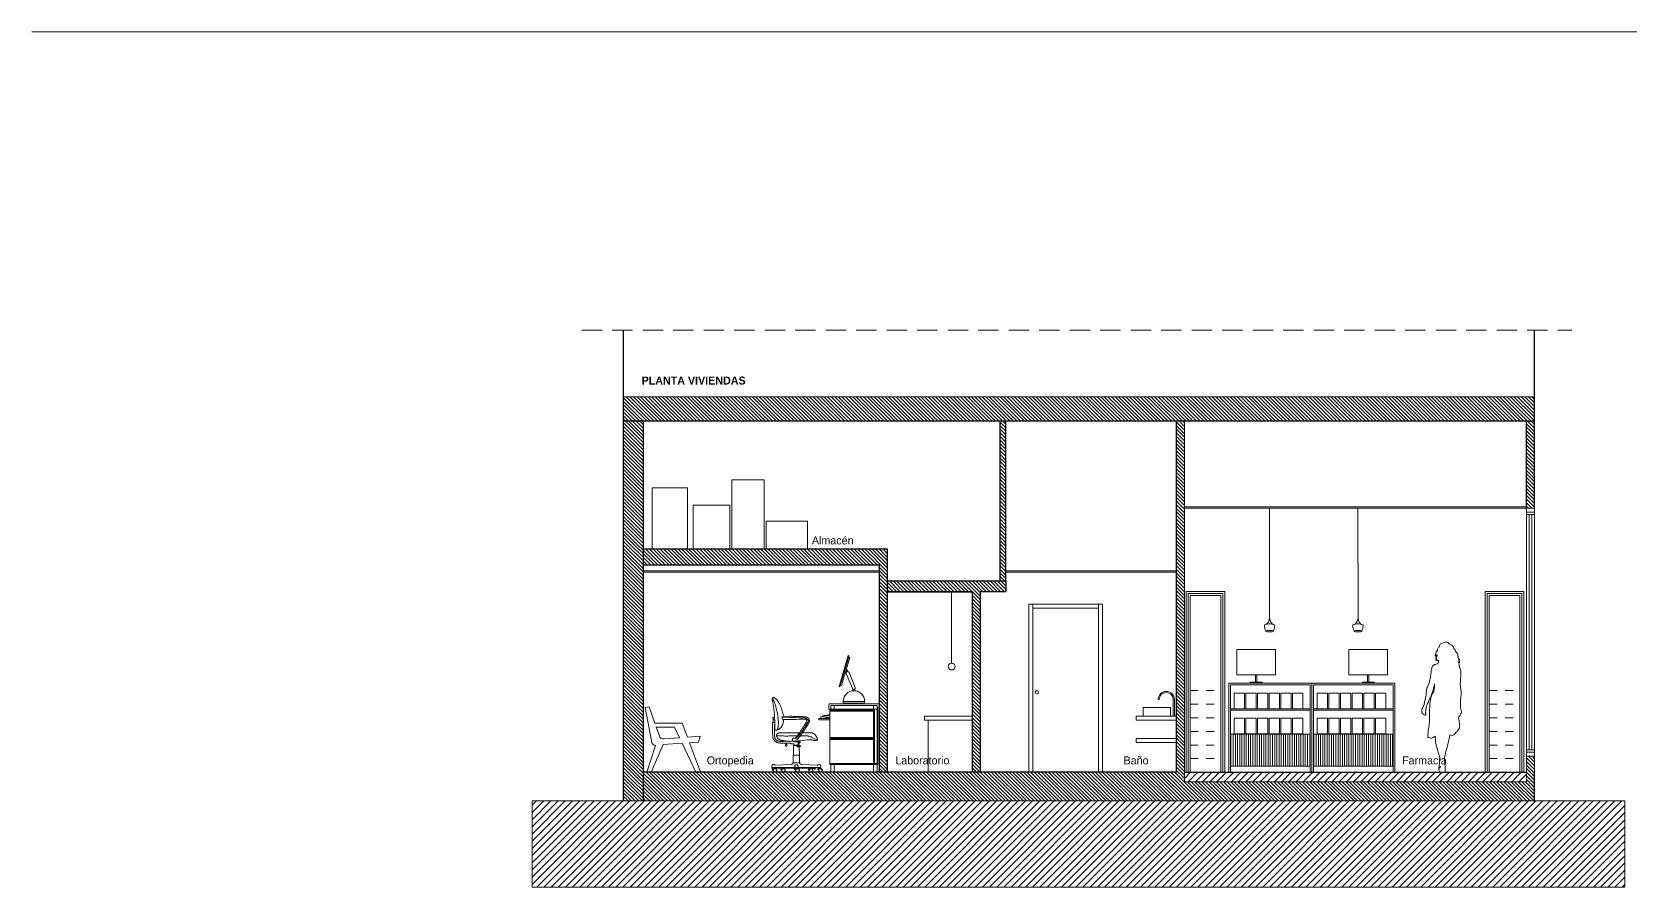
# Model space of a CAD drawing. Header units: millimetres. Extents: x -177 to 251, y 63 to 264.
# Drawn here: x 151.02 to 170.99, y 101.65 to 112.33 of the extents above; entities that cross this region are included whole.
import ezdxf

# ---------------------------------------------------------------- set-up
doc = ezdxf.new("R2010")
doc.units = ezdxf.units.MM
doc.header["$LTSCALE"] = 0.01
doc.linetypes.add('TRAZOS', pattern=[19.05, 12.7, -6.35])
doc.layers.get('0').update_dxf_attribs({"color": 2, "lineweight": 0})
for name, color, linetype, lineweight in [('ARQ_AUXILIARES', 4, 'Continuous', 0), ('ARQ_DISCONTINUAS', 6, 'TRAZOS', 5), ('ARQ_MOBILIARIO', 102, 'Continuous', 5), ('ARQ_PROYECCION', 3, 'Continuous', 9), ('ARQ_PROYECCION 1', 3, 'Continuous', 13), ('ARQ_PROYECCION 2', 5, 'Continuous', 5), ('ARQ_SECCION', 1, 'Continuous', 25), ('TEX_TEXTOS', 7, 'Continuous', 5), ('Z_CARÁTULA', 7, 'Continuous', 9)]:
    doc.layers.add(name, color=color, linetype=linetype, lineweight=lineweight)
doc.layers.add('ARQ_MOB_PERSONAS', color=7, linetype='Continuous', lineweight=9, true_color=0xa8bd31)
doc.styles.get("Standard").update_dxf_attribs({"font": 'GOTHIC.TTF'})

# ---------------------------------------------------------------- blocks, each defined once
blk = doc.blocks.new('awrhaehah')
at = {"layer": 'ARQ_MOB_PERSONAS'}
for points, knots in [([(311.903, 72.924), (311.903, 72.93), (311.903, 72.944), (311.9, 72.961), (311.889, 72.984), (311.911, 72.969), (311.914, 72.983), (311.9, 72.991), (311.892, 73.006), (311.908, 73), (311.908, 73.009), (311.904, 73.017), (311.897, 73.022), (311.888, 73.031), (311.892, 73.044), (311.882, 73.055), (311.885, 73.067), (311.883, 73.082), (311.873, 73.095), (311.856, 73.114), (311.853, 73.134), (311.832, 73.148), (311.827, 73.174), (311.813, 73.192), (311.773, 73.205), (311.764, 73.225), (311.741, 73.234), (311.728, 73.225), (311.704, 73.224), (311.68, 73.212), (311.665, 73.203), (311.656, 73.182), (311.653, 73.162), (311.63, 73.15), (311.636, 73.127), (311.61, 73.107), (311.61, 73.087), (311.607, 73.071), (311.603, 73.063), (311.602, 73.051), (311.612, 73.057), (311.618, 73.064), (311.619, 73.073), (311.631, 73.066), (311.623, 73.057), (311.623, 73.044), (311.614, 73.038), (311.608, 73.024), (311.622, 73.021), (311.612, 73.014), (311.609, 73.003), (311.626, 73.002), (311.632, 73), (311.645, 73.004), (311.646, 72.99), (311.647, 72.98), (311.637, 72.981), (311.635, 72.957)], [-12.495269, -12.495269, -12.495269, -12.495269, -12.22955, -11.95892, -11.727586, -11.493198, -11.33558, -11.084128, -10.892357, -10.70245, -10.556093, -10.376519, -10.199866, -9.99059, -9.781702, -9.563317, -9.363744, -9.138207, -8.888104, -8.587972, -8.325152, -8.034431, -7.732561, -7.447001, -7.069273, -6.791145, -6.514721, -6.28611, -5.995942, -5.683295, -5.435755, -5.157589, -4.887859, -4.610291, -4.342981, -4.016751, -3.750555, -3.510096, -3.32521, -3.155524, -2.995345, -2.793767, -2.644226, -2.470011, -2.283897, -2.071122, -1.871485, -1.669976, -1.498929, -1.325107, -1.154993, -0.928951, -0.771724, -0.582315, -0.374294, -0.201939, 0, 0, 0, 0]), ([(311.635, 72.957), (311.627, 72.957), (311.61, 72.954), (311.571, 72.941), (311.553, 72.894), (311.552, 72.83), (311.539, 72.777), (311.529, 72.719), (311.52, 72.699), (311.498, 72.652), (311.491, 72.615), (311.489, 72.55), (311.472, 72.496), (311.467, 72.449), (311.445, 72.406), (311.438, 72.396), (311.434, 72.38), (311.436, 72.364), (311.437, 72.346), (311.442, 72.339), (311.459, 72.323), (311.47, 72.32), (311.489, 72.309), (311.488, 72.331), (311.48, 72.342), (311.484, 72.357), (311.487, 72.375), (311.488, 72.398), (311.491, 72.421), (311.503, 72.454), (311.525, 72.502), (311.554, 72.558), (311.577, 72.631), (311.59, 72.682), (311.595, 72.708)], [0.040155, 0.040155, 0.040155, 0.040155, 0.300768, 0.658338, 1.052729, 1.50969, 1.948028, 2.378124, 2.653768, 3.055435, 3.41891, 3.874758, 4.311479, 4.711235, 5.100965, 5.301666, 5.521376, 5.762893, 6.001014, 6.170811, 6.442308, 6.651612, 6.873631, 7.093032, 7.311656, 7.528709, 7.774123, 8.050505, 8.322871, 8.657486, 9.078272, 9.536873, 10.038541, 10.549832, 10.549832, 10.549832, 10.549832]), ([(311.894, 72.296), (311.901, 72.299), (311.916, 72.309), (311.919, 72.319), (311.923, 72.338), (311.932, 72.348), (311.927, 72.374), (311.919, 72.407), (311.919, 72.437), (311.917, 72.497), (311.928, 72.564), (311.927, 72.62), (311.918, 72.668), (311.916, 72.699), (311.918, 72.762), (311.927, 72.827), (311.919, 72.896), (311.911, 72.916), (311.903, 72.924)], [4.581483, 4.581483, 4.581483, 4.581483, 4.757685, 4.975653, 5.219035, 5.423075, 5.70845, 6.043423, 6.362736, 6.805488, 7.28546, 7.721857, 8.114824, 8.438585, 8.886827, 9.367394, 9.842047, 10.153468, 10.153468, 10.153468, 10.153468]), ([(311.595, 72.708), (311.595, 72.681), (311.593, 72.673), (311.595, 72.657), (311.586, 72.654), (311.59, 72.639), (311.587, 72.633), (311.586, 72.624), (311.584, 72.617), (311.585, 72.613)], [2.792918, 2.792918, 2.792918, 2.792918, 3.059711, 3.369305, 3.575225, 3.868714, 4.066213, 4.308728, 4.561442, 4.561442, 4.561442, 4.561442]), ([(311.585, 72.613), (311.579, 72.604), (311.568, 72.583), (311.55, 72.545), (311.533, 72.461), (311.533, 72.289), (311.529, 72.191), (311.511, 72.112), (311.515, 72.075), (311.507, 72.039), (311.52, 72.035), (311.553, 72.027), (311.579, 72.035), (311.595, 72.046), (311.605, 72.054)], [0, 0, 0, 0, 0.340315, 0.706043, 1.246633, 2.015994, 2.610019, 3.118831, 3.485837, 3.811611, 3.992863, 4.331968, 4.640359, 4.933237, 4.933237, 4.933237, 4.933237]), ([(311.785, 72.072), (311.836, 72.049), (311.849, 72.091), (311.885, 72.123), (311.902, 72.149), (311.904, 72.156), (311.91, 72.172), (311.909, 72.186), (311.908, 72.196), (311.908, 72.196), (311.906, 72.212), (311.901, 72.245), (311.895, 72.286), (311.894, 72.296)], [1.196758, 1.196758, 1.196758, 1.196758, 3.164584, 3.729927, 3.729927, 3.729927, 3.928441, 4.234126, 4.234126, 4.234126, 4.260384, 4.749195, 4.894001, 4.894001, 4.894001, 4.894001]), ([(311.605, 72.054), (311.604, 72.03), (311.606, 71.976), (311.632, 71.877), (311.66, 71.79), (311.664, 71.767), (311.666, 71.756)], [-1.921441, -1.921441, -1.921441, -1.921441, -1.481326, -0.875389, -0.332391, 0, 0, 0, 0]), ([(311.719, 71.749), (311.719, 71.766), (311.72, 71.8), (311.744, 71.888), (311.769, 71.985), (311.78, 72.027), (311.785, 72.072)], [0, 0, 0, 0, 0.40234, 0.952635, 1.546323, 1.910029, 1.910029, 1.910029, 1.910029]), ([(311.663, 71.755), (311.658, 71.75), (311.658, 71.701), (311.646, 71.654), (311.653, 71.623), (311.656, 71.601), (311.698, 71.603), (311.728, 71.603), (311.729, 71.633), (311.725, 71.685), (311.725, 71.711), (311.723, 71.732), (311.72, 71.746), (311.719, 71.749)], [0, 0, 0, 0, 0.405198, 0.826929, 1.149772, 1.407464, 1.758577, 2.053482, 2.342942, 2.762643, 3.060743, 3.35551, 3.479463, 3.479463, 3.479463, 3.479463])]:
    blk.add_open_spline(points, degree=3, knots=knots, dxfattribs=at)
blk.add_open_spline([(311.666, 71.756), (311.665, 71.756), (311.664, 71.756), (311.663, 71.755)], degree=3, dxfattribs=at)
blk = doc.blocks.new('q4gqwrge')
at = {"layer": 'ARQ_MOBILIARIO'}
for p, q in [((1430.389, 889.423), (1430.389, 890.808)), ((1430.382, 889.423), (1430.397, 889.423))]:
    blk.add_line(p, q, dxfattribs=at)
blk.add_ellipse((1430.389, 889.119), major_axis=(-0.0917, 0), ratio=0.214926, dxfattribs=at)
for points, knots in [([(1430.259, 889.261), (1430.26, 889.264), (1430.262, 889.27), (1430.266, 889.274), (1430.267, 889.275)], [0, 0, 0, 0, 1.084935, 1.711007, 1.711007, 1.711007, 1.711007]), ([(1430.259, 889.261), (1430.266, 889.209), (1430.272, 889.155), (1430.298, 889.117), (1430.299, 889.115)], [0, 0, 0, 0, 14.632512, 15.185989, 15.185989, 15.185989, 15.185989]), ([(1430.267, 889.275), (1430.288, 889.283), (1430.358, 889.307), (1430.447, 889.302), (1430.504, 889.278), (1430.513, 889.274)], [1.941003, 1.941003, 1.941003, 1.941003, 8.486719, 24.188539, 27.030156, 27.030156, 27.030156, 27.030156]), ([(1430.3, 889.287), (1430.316, 889.298), (1430.359, 889.333), (1430.375, 889.386), (1430.382, 889.423)], [2.482764, 2.482764, 2.482764, 2.482764, 8.247085, 19.15, 19.15, 19.15, 19.15]), ([(1430.477, 889.288), (1430.462, 889.299), (1430.419, 889.334), (1430.403, 889.386), (1430.397, 889.423)], [2.656786, 2.656786, 2.656786, 2.656786, 8.247085, 19.15, 19.15, 19.15, 19.15]), ([(1430.52, 889.261), (1430.513, 889.209), (1430.506, 889.155), (1430.48, 889.117), (1430.48, 889.115)], [0, 0, 0, 0, 14.632512, 15.185989, 15.185989, 15.185989, 15.185989]), ([(1430.52, 889.261), (1430.518, 889.264), (1430.517, 889.269), (1430.514, 889.273), (1430.513, 889.274)], [0, 0, 0, 0, 1.084935, 1.456668, 1.456668, 1.456668, 1.456668])]:
    blk.add_open_spline(points, degree=3, knots=knots, dxfattribs=at)
blk = doc.blocks.new('Musa01al')
at = {"color": 0, "linetype": 'ByBlock'}
for points in [[(0.527, 0.44), (0.689, 0.452), (0.666, 0.377), (0.552, 0.369), (0.69, 0), (0.635, 0), (0.462, 0.362), (0.223, 0.345), (0.074, 0), (0.02, 0), (0.13, 0.333, -0.346188), (0.083, 0.373), (0, 0.808), (0.049, 0.818), (0.12, 0.615), (0.463, 0.615)], [(0.138, 0.565), (0.177, 0.454, 0.381218), (0.233, 0.418), (0.429, 0.432), (0.366, 0.565)]]:
    blk.add_lwpolyline(points, format="xyb", close=True, dxfattribs=at)
blk = doc.blocks.new('FEWFWEFEWFFWEF')
h = blk.add_hatch()
h.set_pattern_fill('ANSI31', color=256, scale=0.1, angle=45, style=0)
h.set_pattern_definition([(90, (17.930634, 26.390706), (-0.0125, 2e-18), [])])
edge = h.paths.add_edge_path()
edge.add_line((31.652, 31.416), (31.402, 31.416))
edge.add_ellipse((31.419, 31.438), major_axis=(-0.0198, 0.0198), ratio=1, start_angle=95.4599, end_angle=135)
edge.add_line((31.419, 31.41), (31.634, 31.41))
edge.add_ellipse((31.634, 31.438), major_axis=(0.0198, 0.0198), ratio=1, start_angle=225, end_angle=264.5401)
for p, q in [((31.579, 31.985), (31.593, 31.989)), ((31.683, 31.637), (31.579, 31.985)), ((31.587, 32.008), (31.597, 32.011)), ((31.703, 31.622), (31.587, 32.008)), ((31.713, 31.625), (31.597, 32.011)), ((31.51, 31.613), (31.587, 31.801)), ((31.623, 31.787), (31.545, 31.599)), ((31.605, 31.813), (31.619, 31.849)), ((31.619, 31.807), (31.626, 31.826)), ((31.515, 31.571), (31.515, 31.592)), ((31.541, 31.571), (31.541, 31.592)), ((31.697, 31.641), (31.683, 31.637)), ((31.713, 31.625), (31.703, 31.622)), ((31.391, 31.436), (31.662, 31.436)), ((31.402, 31.416), (31.652, 31.416)), ((31.419, 31.41), (31.634, 31.41))]:
    blk.add_line(p, q)
for centre, radius, start, end in [((31.605, 31.794), 0.0192, 337.6472, 157.6472), ((31.527, 31.436), 0.135, 0.8343, 179.1657), ((31.528, 31.606), 0.0192, 157.6472, 337.6472), ((31.419, 31.438), 0.0279, 179.1657, 270), ((31.634, 31.438), 0.0279, 270, 0.8343)]:
    blk.add_arc(centre, radius, start, end)
blk = doc.blocks.new('wrgwrgwg')
at = {"layer": 'ARQ_MOBILIARIO', "ltscale": 10}
for p, q in [((302.708, 72.27), (302.708, 72.33)), ((302.708, 72.27), (302.708, 72.33)), ((303.328, 72.34), (302.718, 72.34)), ((303.314, 72.316), (302.732, 72.316)), ((302.732, 72.316), (302.777, 72.316)), ((302.732, 72.27), (302.732, 72.316)), ((302.732, 72.316), (302.732, 72.27)), ((302.732, 72.316), (302.777, 72.316)), ((302.732, 72.27), (302.732, 72.316)), ((302.732, 72.316), (302.732, 72.27)), ((302.777, 72.316), (302.777, 72.27)), ((302.777, 72.316), (302.777, 72.27)), ((303.268, 72.316), (303.268, 72.27)), ((303.314, 72.316), (303.314, 72.27)), ((303.314, 72.295), (303.314, 72.316)), ((303.314, 72.295), (303.314, 72.293)), ((303.314, 72.29), (303.338, 72.29)), ((303.338, 72.29), (303.338, 72.33)), ((302.151, 72.18), (302.13, 72.229)), ((302.583, 72.156), (302.723, 72.156)), ((302.583, 72.156), (302.583, 72.136)), ((302.583, 72.156), (302.723, 72.156)), ((302.583, 72.156), (302.583, 72.136)), ((302.583, 72.136), (302.723, 72.136)), ((302.583, 72.136), (302.723, 72.136)), ((302.61, 72.177), (302.723, 72.194)), ((302.61, 72.177), (302.723, 72.194)), ((302.61, 72.156), (302.61, 72.177)), ((302.61, 72.156), (302.61, 72.177)), ((302.723, 72.173), (302.61, 72.156)), ((302.723, 72.173), (302.61, 72.156)), ((302.625, 72.18), (302.629, 72.189)), ((302.625, 72.18), (302.629, 72.189)), ((302.664, 72.186), (302.625, 72.18)), ((302.664, 72.186), (302.625, 72.18)), ((302.648, 72.19), (302.629, 72.189)), ((302.648, 72.19), (302.629, 72.189)), ((302.629, 72.189), (302.644, 72.189)), ((302.629, 72.189), (302.644, 72.189)), ((302.644, 72.183), (302.704, 72.192)), ((302.649, 72.192), (302.644, 72.183)), ((302.644, 72.183), (302.704, 72.192)), ((302.649, 72.192), (302.644, 72.183)), ((302.644, 72.189), (302.644, 72.183)), ((302.644, 72.189), (302.644, 72.183)), ((302.645, 72.161), (302.645, 72.156)), ((302.645, 72.161), (302.645, 72.156)), ((302.645, 72.156), (302.723, 72.156)), ((302.645, 72.156), (302.723, 72.156)), ((302.646, 72.156), (302.646, 72.162)), ((302.646, 72.156), (302.646, 72.162)), ((302.647, 72.162), (302.647, 72.156)), ((302.647, 72.162), (302.647, 72.156)), ((302.664, 72.192), (302.649, 72.192)), ((302.664, 72.192), (302.649, 72.192)), ((302.649, 72.183), (302.649, 72.184)), ((302.649, 72.183), (302.649, 72.184)), ((302.65, 72.184), (302.65, 72.183)), ((302.65, 72.184), (302.65, 72.183)), ((302.65, 72.156), (302.65, 72.162)), ((302.65, 72.156), (302.65, 72.162)), ((302.651, 72.184), (302.651, 72.184)), ((302.651, 72.184), (302.651, 72.184)), ((302.652, 72.163), (302.652, 72.156)), ((302.652, 72.163), (302.652, 72.156)), ((302.653, 72.184), (302.653, 72.184)), ((302.653, 72.184), (302.653, 72.184)), ((302.657, 72.185), (302.654, 72.185)), ((302.657, 72.185), (302.654, 72.185)), ((302.655, 72.185), (302.655, 72.184)), ((302.655, 72.185), (302.655, 72.184)), ((302.668, 72.194), (302.664, 72.186)), ((302.668, 72.194), (302.664, 72.186)), ((302.664, 72.186), (302.664, 72.192)), ((302.664, 72.186), (302.664, 72.192)), ((302.688, 72.197), (302.668, 72.194)), ((302.688, 72.197), (302.668, 72.194)), ((302.684, 72.194), (302.668, 72.194)), ((302.684, 72.194), (302.668, 72.194)), ((302.723, 72.166), (302.676, 72.166)), ((302.723, 72.166), (302.676, 72.166)), ((302.688, 72.197), (302.684, 72.189)), ((302.688, 72.197), (302.684, 72.189)), ((302.684, 72.189), (302.684, 72.194)), ((302.684, 72.189), (302.684, 72.194)), ((302.685, 72.168), (302.723, 72.168)), ((302.685, 72.168), (302.723, 72.168)), ((302.704, 72.197), (302.688, 72.197)), ((302.704, 72.197), (302.688, 72.197)), ((302.708, 72.2), (302.704, 72.192)), ((302.708, 72.2), (302.704, 72.192)), ((302.704, 72.192), (302.704, 72.197)), ((302.704, 72.192), (302.704, 72.197)), ((302.704, 72.192), (302.704, 72.192)), ((302.704, 72.192), (302.704, 72.192)), ((302.708, 72.27), (302.723, 72.27)), ((302.708, 72.27), (302.723, 72.27)), ((302.723, 72.2), (302.708, 72.2)), ((302.723, 72.2), (302.708, 72.2)), ((302.723, 72.27), (302.777, 72.27)), ((302.723, 72.258), (302.723, 72.27)), ((302.723, 72.27), (302.777, 72.27)), ((302.723, 72.258), (302.723, 72.27)), ((302.777, 72.258), (302.723, 72.258)), ((302.777, 72.258), (302.723, 72.258)), ((302.723, 72.246), (302.723, 71.917)), ((302.723, 72.246), (302.723, 71.917)), ((302.777, 72.27), (302.732, 72.27)), ((302.777, 72.27), (302.732, 72.27)), ((303.268, 72.27), (302.777, 72.27)), ((302.777, 72.27), (302.777, 72.258)), ((302.777, 72.27), (302.777, 72.258)), ((303.268, 72.27), (303.32, 72.27)), ((303.314, 71.58), (303.314, 72.27)), ((303.32, 71.58), (303.32, 72.27)), ((302.723, 71.893), (302.723, 71.606)), ((302.723, 71.893), (302.723, 71.606)), ((302.263, 71.601), (302.263, 71.698)), ((302.263, 71.698), (302.342, 71.698)), ((302.263, 71.698), (302.342, 71.698)), ((302.267, 71.817), (302.266, 71.698)), ((302.267, 71.817), (302.266, 71.698)), ((302.267, 71.817), (302.271, 71.821)), ((302.267, 71.817), (302.303, 71.817)), ((302.303, 71.698), (302.269, 71.698)), ((302.271, 71.836), (302.271, 71.821)), ((302.271, 71.821), (302.303, 71.821)), ((302.326, 71.821), (302.303, 71.821)), ((302.326, 71.817), (302.303, 71.817)), ((302.339, 71.8), (302.34, 71.698)), ((302.342, 71.601), (302.342, 71.698)), ((301.998, 71.56), (301.998, 71.541)), ((301.998, 71.541), (302.303, 71.541)), ((302, 71.533), (302.003, 71.533)), ((302.003, 71.533), (302.033, 71.533)), ((302.011, 71.533), (302.011, 71.541)), ((302.022, 71.533), (302.022, 71.541)), ((302.033, 71.533), (302.033, 71.531)), ((302.244, 71.581), (302.038, 71.573)), ((302.061, 71.506), (302.055, 71.506)), ((302.137, 71.531), (302.137, 71.534)), ((302.162, 71.506), (302.167, 71.506)), ((302.287, 71.533), (302.282, 71.533)), ((302.294, 71.541), (302.294, 71.533)), ((302.331, 71.528), (302.331, 71.541)), ((302.338, 71.601), (302.342, 71.601)), ((302.338, 71.506), (302.343, 71.506)), ((302.565, 71.571), (302.363, 71.58)), ((302.507, 71.506), (302.512, 71.506)), ((302.569, 71.533), (302.573, 71.533)), ((302.58, 71.533), (302.58, 71.541)), ((302.607, 71.541), (302.607, 71.56)), ((302.63, 71.506), (302.625, 71.506)), ((302.723, 71.58), (303.314, 71.58)), ((302.732, 71.58), (302.732, 71.482)), ((302.732, 71.58), (302.732, 71.482)), ((303.314, 71.58), (303.314, 71.482)), ((303.314, 71.58), (303.318, 71.58)), ((303.32, 71.59), (303.32, 71.58))]:
    blk.add_line(p, q, dxfattribs=at)
for points in [[(302.033, 72.012), (302.032, 72.054), (302.032, 72.09), (302.032, 72.122), (302.031, 72.149), (302.03, 72.172), (302.029, 72.192), (302.028, 72.21), (302.027, 72.225), (302.026, 72.24), (302.025, 72.253), (302.023, 72.266), (302.022, 72.277), (302.02, 72.288), (302.019, 72.298), (302.017, 72.308), (302.016, 72.317), (302.014, 72.326), (302.013, 72.335), (302.011, 72.343), (302.009, 72.35), (302.008, 72.358), (302.007, 72.364), (302.005, 72.37), (302.004, 72.375), (302.004, 72.379), (302.003, 72.383), (302.002, 72.386), (302.002, 72.389), (302.001, 72.391), (302.001, 72.393), (302.001, 72.394), (302.001, 72.396), (302.001, 72.397), (302.001, 72.398), (302.001, 72.399), (302.001, 72.401), (302.002, 72.402), (302.002, 72.403), (302.002, 72.404), (302.003, 72.405), (302.003, 72.407), (302.004, 72.408), (302.005, 72.409), (302.005, 72.41), (302.006, 72.411), (302.007, 72.412), (302.008, 72.413), (302.009, 72.414), (302.01, 72.414), (302.012, 72.415), (302.013, 72.415), (302.015, 72.415), (302.017, 72.415), (302.019, 72.415), (302.02, 72.415), (302.022, 72.415), (302.025, 72.414), (302.027, 72.414), (302.029, 72.413), (302.031, 72.411), (302.034, 72.41), (302.037, 72.408), (302.04, 72.406), (302.043, 72.403), (302.047, 72.4), (302.051, 72.396), (302.055, 72.392), (302.059, 72.387), (302.063, 72.382), (302.068, 72.377), (302.072, 72.371), (302.076, 72.365), (302.081, 72.358), (302.085, 72.351), (302.089, 72.344), (302.094, 72.336), (302.098, 72.328), (302.102, 72.32), (302.106, 72.311), (302.109, 72.302), (302.113, 72.293), (302.117, 72.283), (302.12, 72.274), (302.123, 72.264), (302.13, 72.229)], [(302.068, 72.014), (302.072, 72.034), (302.075, 72.053), (302.077, 72.072), (302.078, 72.089), (302.079, 72.107), (302.078, 72.123), (302.077, 72.14), (302.076, 72.156), (302.074, 72.172), (302.072, 72.188), (302.069, 72.204), (302.067, 72.22), (302.063, 72.235), (302.059, 72.251), (302.055, 72.267), (302.051, 72.284), (302.046, 72.3), (302.041, 72.317), (302.036, 72.333), (302.031, 72.35), (302.025, 72.366), (302.019, 72.381), (302.013, 72.397), (302.006, 72.411)], [(302.005, 72.105), (302.005, 72.045), (302.005, 71.999), (302.006, 71.965), (302.007, 71.941), (302.008, 71.925), (302.009, 71.915), (302.011, 71.909), (302.012, 71.905), (302.014, 71.901), (302.016, 71.897), (302.019, 71.893), (302.021, 71.889), (302.024, 71.886), (302.026, 71.882), (302.029, 71.878), (302.032, 71.875), (302.035, 71.872), (302.038, 71.869), (302.041, 71.866), (302.045, 71.863), (302.049, 71.861), (302.053, 71.859), (302.057, 71.856), (302.061, 71.854), (302.066, 71.853), (302.073, 71.851), (302.083, 71.849), (302.098, 71.848), (302.119, 71.847), (302.148, 71.846), (302.185, 71.846), (302.234, 71.845)], [(302.032, 72.105), (302.005, 72.105)], [(302.03, 72.171), (302.025, 72.17), (302.021, 72.17), (302.018, 72.169), (302.015, 72.168), (302.013, 72.168), (302.012, 72.167), (302.01, 72.166), (302.009, 72.165), (302.008, 72.164), (302.008, 72.163), (302.007, 72.163), (302.007, 72.162), (302.007, 72.161), (302.007, 72.159), (302.007, 72.158), (302.007, 72.157), (302.007, 72.156), (302.008, 72.155), (302.01, 72.153), (302.012, 72.151), (302.015, 72.149), (302.019, 72.147), (302.024, 72.144), (302.031, 72.14)], [(302.011, 72.152), (302.011, 72.105)], [(302.032, 72.105), (302.031, 72.049), (302.031, 72.007), (302.031, 71.975), (302.031, 71.953), (302.031, 71.938), (302.031, 71.929), (302.032, 71.924), (302.032, 71.921), (302.033, 71.918), (302.033, 71.915), (302.034, 71.913), (302.035, 71.91), (302.036, 71.908), (302.037, 71.905), (302.038, 71.903), (302.04, 71.9), (302.041, 71.898), (302.042, 71.895), (302.044, 71.893), (302.046, 71.891), (302.048, 71.889), (302.05, 71.887), (302.052, 71.885), (302.054, 71.883), (302.056, 71.881), (302.058, 71.88), (302.061, 71.878), (302.063, 71.877), (302.066, 71.875), (302.069, 71.874), (302.072, 71.873), (302.075, 71.872), (302.079, 71.871), (302.084, 71.87), (302.091, 71.869), (302.102, 71.869), (302.117, 71.869), (302.137, 71.869), (302.164, 71.87), (302.198, 71.872)], [(302.142, 72.143), (302.142, 72.136), (302.142, 72.127), (302.141, 72.118), (302.139, 72.11), (302.138, 72.102), (302.136, 72.095), (302.134, 72.088), (302.132, 72.081), (302.129, 72.075), (302.127, 72.07), (302.125, 72.065), (302.122, 72.06), (302.12, 72.056), (302.117, 72.051), (302.115, 72.048), (302.112, 72.044), (302.109, 72.04), (302.105, 72.037), (302.102, 72.034), (302.099, 72.031), (302.095, 72.028), (302.092, 72.026), (302.089, 72.023), (302.086, 72.021), (302.083, 72.02), (302.081, 72.019), (302.078, 72.018), (302.077, 72.017), (302.075, 72.016), (302.074, 72.016), (302.072, 72.016), (302.071, 72.016), (302.07, 72.015), (302.07, 72.015), (302.069, 72.015), (302.068, 72.014), (302.068, 72.014), (302.067, 72.014), (302.066, 72.013), (302.066, 72.013), (302.065, 72.012), (302.064, 72.012), (302.063, 72.012), (302.062, 72.011), (302.06, 72.011), (302.059, 72.01), (302.057, 72.01), (302.055, 72.01), (302.053, 72.009), (302.051, 72.009), (302.049, 72.009), (302.046, 72.009), (302.044, 72.009), (302.041, 72.009), (302.038, 72.01), (302.035, 72.011), (302.033, 72.012)], [(302.14, 72.143), (302.137, 72.143), (302.134, 72.144), (302.133, 72.144), (302.132, 72.145), (302.131, 72.146), (302.13, 72.147), (302.129, 72.148), (302.128, 72.149), (302.128, 72.15), (302.127, 72.151), (302.126, 72.152), (302.126, 72.154), (302.125, 72.155), (302.125, 72.156), (302.125, 72.158), (302.125, 72.159), (302.124, 72.161), (302.124, 72.162), (302.124, 72.164), (302.124, 72.165), (302.125, 72.167), (302.125, 72.168), (302.125, 72.17), (302.125, 72.171), (302.125, 72.172), (302.126, 72.173), (302.126, 72.175), (302.126, 72.176), (302.127, 72.177), (302.127, 72.178), (302.128, 72.179), (302.128, 72.179)], [(302.125, 72.172), (302.219, 72.169), (302.29, 72.167), (302.341, 72.165), (302.377, 72.163), (302.4, 72.162), (302.413, 72.16), (302.42, 72.159), (302.423, 72.158), (302.426, 72.157), (302.428, 72.155), (302.43, 72.154), (302.432, 72.153), (302.434, 72.151), (302.436, 72.15), (302.437, 72.148), (302.439, 72.147), (302.44, 72.145), (302.442, 72.143), (302.443, 72.14), (302.445, 72.138), (302.446, 72.136), (302.447, 72.134), (302.448, 72.131), (302.449, 72.129), (302.449, 72.127), (302.449, 72.124), (302.45, 72.122), (302.45, 72.12), (302.449, 72.118), (302.449, 72.116), (302.449, 72.114), (302.448, 72.112), (302.448, 72.11), (302.447, 72.108), (302.446, 72.105), (302.444, 72.102), (302.441, 72.097), (302.437, 72.091), (302.431, 72.082), (302.424, 72.072), (302.416, 72.058), (302.406, 72.043), (302.395, 72.027), (302.384, 72.01), (302.373, 71.993), (302.362, 71.977), (302.352, 71.962), (302.343, 71.949), (302.301, 71.908)], [(302.128, 72.179), (302.223, 72.183), (302.247, 72.182), (302.272, 72.181), (302.298, 72.181), (302.322, 72.18), (302.345, 72.179), (302.365, 72.178), (302.381, 72.178), (302.394, 72.177), (302.404, 72.177), (302.412, 72.176), (302.417, 72.176), (302.421, 72.175), (302.424, 72.175), (302.427, 72.174), (302.429, 72.174), (302.431, 72.173), (302.433, 72.172), (302.435, 72.172), (302.436, 72.171), (302.438, 72.17), (302.44, 72.169), (302.442, 72.168), (302.444, 72.166), (302.445, 72.165), (302.447, 72.163), (302.449, 72.162), (302.451, 72.16), (302.453, 72.158), (302.454, 72.155), (302.456, 72.153), (302.458, 72.15), (302.459, 72.148), (302.46, 72.145), (302.462, 72.142), (302.463, 72.138), (302.463, 72.135), (302.464, 72.132), (302.464, 72.129), (302.465, 72.125), (302.465, 72.122), (302.464, 72.119), (302.464, 72.116), (302.464, 72.113), (302.463, 72.111), (302.463, 72.108), (302.462, 72.106), (302.462, 72.104), (302.461, 72.101), (302.46, 72.099), (302.458, 72.095), (302.455, 72.09), (302.451, 72.084), (302.446, 72.076), (302.439, 72.065), (302.43, 72.052), (302.421, 72.037), (302.41, 72.02), (302.399, 72.003), (302.388, 71.986), (302.377, 71.97), (302.367, 71.955), (302.313, 71.893)], [(302.297, 71.915), (302.334, 71.966), (302.345, 71.981), (302.356, 71.998), (302.367, 72.016), (302.379, 72.033), (302.39, 72.05), (302.4, 72.066), (302.408, 72.079), (302.415, 72.09), (302.421, 72.099), (302.425, 72.105), (302.427, 72.11), (302.429, 72.114), (302.43, 72.117), (302.431, 72.119), (302.431, 72.12), (302.431, 72.122), (302.431, 72.124), (302.431, 72.126), (302.43, 72.128), (302.43, 72.13), (302.429, 72.132), (302.429, 72.133), (302.428, 72.135), (302.427, 72.137), (302.426, 72.138), (302.425, 72.139), (302.424, 72.141), (302.423, 72.142), (302.422, 72.143), (302.421, 72.144), (302.42, 72.144), (302.419, 72.145), (302.417, 72.145), (302.414, 72.146), (302.409, 72.146), (302.403, 72.146), (302.394, 72.146), (302.382, 72.146), (302.366, 72.146), (302.347, 72.145), (302.324, 72.145), (302.3, 72.144), (302.274, 72.144), (302.249, 72.143), (302.225, 72.143), (302.14, 72.143)], [(302.054, 71.94), (302.055, 71.945), (302.055, 71.949), (302.056, 71.952), (302.058, 71.956), (302.059, 71.958), (302.061, 71.961), (302.063, 71.963), (302.065, 71.965), (302.067, 71.966), (302.069, 71.968), (302.071, 71.969), (302.072, 71.97), (302.074, 71.971), (302.077, 71.972), (302.079, 71.973), (302.081, 71.973), (302.083, 71.973), (302.086, 71.974), (302.088, 71.974), (302.092, 71.974), (302.096, 71.974), (302.1, 71.974), (302.106, 71.974), (302.112, 71.974), (302.12, 71.974), (302.128, 71.974), (302.137, 71.974), (302.147, 71.974), (302.158, 71.974), (302.17, 71.974), (302.182, 71.974), (302.194, 71.974), (302.207, 71.974), (302.219, 71.974), (302.232, 71.974), (302.246, 71.974), (302.252, 71.974)], [(302.054, 71.94), (302.067, 71.939), (302.08, 71.938), (302.093, 71.938), (302.107, 71.937), (302.12, 71.937), (302.132, 71.936), (302.144, 71.936), (302.156, 71.935), (302.166, 71.935), (302.176, 71.935), (302.185, 71.935), (302.193, 71.935), (302.202, 71.935), (302.21, 71.936), (302.219, 71.936), (302.227, 71.936), (302.236, 71.936), (302.246, 71.936), (302.256, 71.937), (302.266, 71.937), (302.276, 71.937), (302.286, 71.937), (302.286, 71.937)], [(302.343, 71.876), (302.34, 71.876), (302.332, 71.875), (302.324, 71.875), (302.316, 71.874), (302.307, 71.874), (302.298, 71.873), (302.289, 71.873), (302.279, 71.872), (302.269, 71.872), (302.259, 71.872), (302.249, 71.872), (302.239, 71.872), (302.229, 71.871), (302.219, 71.871), (302.21, 71.872), (302.202, 71.872), (302.194, 71.872), (302.186, 71.872), (302.179, 71.873), (302.173, 71.873), (302.166, 71.874), (302.16, 71.875), (302.154, 71.875), (302.148, 71.876), (302.143, 71.877), (302.137, 71.878), (302.131, 71.879), (302.126, 71.88), (302.121, 71.881), (302.116, 71.882), (302.111, 71.883), (302.106, 71.884), (302.102, 71.886), (302.098, 71.887), (302.094, 71.889), (302.09, 71.891), (302.086, 71.893), (302.082, 71.896), (302.079, 71.898), (302.075, 71.901), (302.072, 71.905), (302.068, 71.909), (302.065, 71.913), (302.062, 71.918), (302.059, 71.925), (302.057, 71.932), (302.054, 71.94)], [(302.246, 71.974), (302.337, 71.975), (302.341, 71.975)], [(302.255, 71.872), (302.255, 71.879), (302.255, 71.884), (302.255, 71.889), (302.255, 71.892), (302.256, 71.895), (302.256, 71.897), (302.257, 71.899), (302.257, 71.9), (302.258, 71.901), (302.258, 71.902), (302.259, 71.903), (302.26, 71.904), (302.26, 71.904), (302.261, 71.905), (302.262, 71.905), (302.263, 71.906), (302.264, 71.906), (302.265, 71.907), (302.266, 71.907), (302.267, 71.907), (302.269, 71.908), (302.27, 71.908), (302.271, 71.908), (302.273, 71.908), (302.274, 71.908), (302.276, 71.908), (302.277, 71.909), (302.278, 71.909), (302.28, 71.909), (302.281, 71.909), (302.283, 71.909), (302.284, 71.91), (302.286, 71.91), (302.287, 71.91), (302.289, 71.911), (302.29, 71.911), (302.292, 71.912), (302.293, 71.913), (302.295, 71.913), (302.296, 71.914), (302.297, 71.915)], [(302.286, 71.937), (302.368, 71.94), (302.377, 71.94), (302.386, 71.94), (302.394, 71.94), (302.402, 71.94), (302.41, 71.94), (302.418, 71.94), (302.425, 71.939), (302.432, 71.938), (302.439, 71.938), (302.446, 71.936), (302.452, 71.935), (302.459, 71.933), (302.466, 71.931), (302.473, 71.929), (302.48, 71.927), (302.487, 71.924), (302.494, 71.921), (302.502, 71.917), (302.51, 71.914), (302.518, 71.91), (302.526, 71.906), (302.535, 71.901), (302.543, 71.897), (302.55, 71.893), (302.557, 71.888), (302.564, 71.884)], [(302.301, 71.908), (302.299, 71.907), (302.295, 71.906), (302.291, 71.905), (302.286, 71.904)], [(302.313, 71.893), (302.312, 71.893), (302.305, 71.89)], [(302.381, 71.976), (302.382, 71.976), (302.391, 71.976), (302.399, 71.976), (302.407, 71.976), (302.413, 71.976), (302.419, 71.976), (302.425, 71.976), (302.431, 71.976), (302.436, 71.977), (302.441, 71.977), (302.446, 71.977), (302.451, 71.977), (302.457, 71.977), (302.462, 71.977), (302.467, 71.977), (302.472, 71.977), (302.477, 71.977), (302.481, 71.977), (302.486, 71.976), (302.49, 71.976), (302.494, 71.975), (302.499, 71.974), (302.503, 71.973), (302.506, 71.971), (302.51, 71.97), (302.514, 71.968), (302.517, 71.966), (302.521, 71.964), (302.524, 71.962), (302.528, 71.959), (302.531, 71.956), (302.534, 71.954), (302.537, 71.951), (302.54, 71.947), (302.543, 71.944), (302.545, 71.941), (302.548, 71.937), (302.55, 71.934), (302.552, 71.93), (302.554, 71.927), (302.556, 71.924), (302.558, 71.921), (302.559, 71.918), (302.56, 71.915), (302.562, 71.913), (302.563, 71.91), (302.564, 71.908), (302.564, 71.906), (302.565, 71.904), (302.565, 71.902), (302.566, 71.901), (302.566, 71.899), (302.567, 71.897), (302.567, 71.896), (302.567, 71.894), (302.567, 71.893), (302.567, 71.892), (302.567, 71.891), (302.567, 71.89), (302.567, 71.889), (302.567, 71.888), (302.566, 71.887), (302.566, 71.886), (302.565, 71.886), (302.565, 71.885), (302.564, 71.884), (302.563, 71.884), (302.562, 71.883), (302.56, 71.883), (302.558, 71.882), (302.556, 71.882), (302.554, 71.881), (302.551, 71.881), (302.547, 71.881), (302.543, 71.881), (302.539, 71.881), (302.535, 71.881), (302.53, 71.881), (302.525, 71.882), (302.521, 71.882), (302.516, 71.882), (302.512, 71.883), (302.509, 71.883), (302.505, 71.884), (302.503, 71.884), (302.5, 71.885), (302.498, 71.885), (302.496, 71.886), (302.494, 71.886), (302.492, 71.886), (302.49, 71.887), (302.488, 71.887), (302.486, 71.887), (302.484, 71.888), (302.482, 71.888), (302.479, 71.888), (302.477, 71.888), (302.474, 71.889), (302.471, 71.889), (302.468, 71.889), (302.465, 71.889), (302.462, 71.888), (302.458, 71.888), (302.455, 71.888), (302.451, 71.888), (302.447, 71.887), (302.444, 71.887), (302.44, 71.887), (302.343, 71.876), (302.432, 71.886)], [(303.268, 71.606), (303.268, 71.893), (302.723, 71.893), (302.723, 71.905), (303.28, 71.905), (303.28, 71.594), (302.723, 71.594), (302.723, 71.606)], [(302.173, 71.846), (302.173, 71.831)], [(302.179, 71.846), (302.179, 71.831)], [(302.234, 71.845), (302.234, 71.837), (302.271, 71.837), (302.271, 71.836)], [(302.28, 71.873), (302.277, 71.862), (302.354, 71.861)], [(302.326, 71.816), (302.324, 71.816), (302.321, 71.815), (302.32, 71.815), (302.318, 71.814), (302.317, 71.814), (302.316, 71.813), (302.315, 71.812), (302.314, 71.812), (302.313, 71.811), (302.312, 71.81), (302.311, 71.809), (302.311, 71.809), (302.311, 71.808), (302.31, 71.807), (302.31, 71.806), (302.311, 71.805), (302.311, 71.805), (302.312, 71.804), (302.313, 71.803), (302.314, 71.803), (302.315, 71.802), (302.317, 71.802), (302.318, 71.801), (302.319, 71.801), (302.321, 71.8), (302.322, 71.8), (302.324, 71.8), (302.326, 71.8), (302.327, 71.799), (302.329, 71.799), (302.331, 71.799), (302.332, 71.799), (302.334, 71.799), (302.336, 71.799), (302.338, 71.8), (302.34, 71.8), (302.342, 71.8), (302.344, 71.801), (302.345, 71.801), (302.347, 71.802), (302.349, 71.802), (302.35, 71.803), (302.352, 71.804), (302.353, 71.804), (302.354, 71.805), (302.355, 71.806), (302.355, 71.806), (302.356, 71.807), (302.356, 71.808), (302.356, 71.808), (302.356, 71.809), (302.355, 71.81), (302.355, 71.81), (302.354, 71.811), (302.353, 71.812), (302.353, 71.812), (302.352, 71.813), (302.35, 71.813), (302.349, 71.814), (302.347, 71.815), (302.345, 71.815), (302.342, 71.815), (302.339, 71.816), (302.335, 71.816)], [(302.326, 71.862), (302.326, 71.816)], [(302.335, 71.862), (302.335, 71.816)], [(302.335, 71.844), (302.339, 71.846), (302.342, 71.848), (302.344, 71.849), (302.346, 71.851), (302.348, 71.853), (302.349, 71.855), (302.351, 71.858), (302.354, 71.861)], [(302.042, 71.541), (302.059, 71.534), (302.274, 71.534)], [(302.274, 71.541), (302.274, 71.523), (302.283, 71.523)], [(302.287, 71.533), (302.315, 71.533)], [(302.303, 71.541), (302.607, 71.541)], [(302.306, 71.533), (302.306, 71.541)], [(302.315, 71.533), (302.315, 71.531)], [(302.564, 71.541), (302.547, 71.534), (302.331, 71.534)], [(302.485, 71.531), (302.485, 71.534)], [(302.573, 71.533), (302.603, 71.533)], [(302.59, 71.533), (302.59, 71.541)], [(302.603, 71.533), (302.603, 71.531)]]:
    blk.add_lwpolyline(points, dxfattribs=at)
for points in [[(302.723, 72.258), (303.28, 72.258), (303.28, 71.905), (302.723, 71.905), (302.723, 71.917), (303.268, 71.917), (303.268, 72.246), (302.723, 72.246)], [(302.723, 71.594), (303.314, 71.594), (303.314, 71.58), (302.723, 71.58)], [(302.732, 71.482), (302.732, 71.58), (302.777, 71.58), (302.777, 71.482)], [(302.732, 71.482), (302.732, 71.58), (302.777, 71.58), (302.777, 71.482)], [(303.268, 71.482), (303.268, 71.58), (303.314, 71.58), (303.314, 71.482)]]:
    blk.add_lwpolyline(points, close=True, dxfattribs=at)
for points in [[(302.338, 71.601), (302.303, 71.601), (302.263, 71.601, -0.290593)], [(302.324, 71.541), (302.324, 71.565, 0.121883), (302.323, 71.567, 0.603282), (302.283, 71.567, 0.121883), (302.282, 71.565), (302.282, 71.541)]]:
    blk.add_lwpolyline(points, format="xyb", dxfattribs=at)
for centre in [(302.035, 71.505), (302.141, 71.505), (302.317, 71.505), (302.486, 71.505), (302.604, 71.505)]:
    blk.add_circle(centre, 0.0208, dxfattribs=at)
for centre, radius, start, end in [((302.718, 72.33), 0.01, 90, 180), ((302.718, 72.33), 0.01, 90, 180), ((303.328, 72.33), 0.01, 0, 90), ((302.176, 71.819), 0.012, 104.0183, 75.9817), ((302.019, 71.559), 0.0209, 51.9711, 176.0545), ((302.029, 71.53), 0.0297, 175.1046, 238.7971), ((302.035, 71.505), 0.026, 1.1182, 172.6475), ((302.038, 71.583), 0.00966, 231.9711, 272.1261), ((302.136, 71.53), 0.0297, 173.6653, 238.7971), ((302.141, 71.505), 0.026, 1.1182, 172.6475), ((302.24, 71.603), 0.0229, 278.4022, 354.6433), ((302.312, 71.53), 0.0297, 175.1046, 238.7971), ((302.317, 71.505), 0.026, 1.1182, 172.6475), ((302.365, 71.603), 0.0229, 185.3567, 264.8158), ((302.48, 71.53), 0.0297, 173.6653, 238.7971), ((302.486, 71.505), 0.026, 1.1182, 172.6475), ((302.565, 71.581), 0.00966, 267.3134, 313.744), ((302.599, 71.53), 0.0297, 175.1046, 238.7971), ((302.586, 71.559), 0.0209, 3.9455, 133.744), ((302.604, 71.505), 0.026, 1.1182, 172.6475)]:
    blk.add_arc(centre, radius, start, end, dxfattribs=at)
for points, knots in [([(302.54, 71.534), (302.54, 71.531), (302.539, 71.527), (302.534, 71.519), (302.521, 71.522), (302.52, 71.53), (302.52, 71.534)], [10.416711, 10.416711, 10.416711, 10.416711, 10.731342, 10.979341, 11.471896, 11.915969, 11.915969, 11.915969, 11.915969]), ([(302.604, 71.531), (302.604, 71.532), (302.601, 71.535), (302.598, 71.539), (302.596, 71.541)], [6.1189207, 6.1189207, 6.1189207, 6.1189207, 6.2836437, 6.6468345, 6.6468345, 6.6468345, 6.6468345])]:
    blk.add_open_spline(points, degree=3, knots=knots, dxfattribs=at)
blk.add_open_spline([(302.615, 71.529), (302.611, 71.533), (302.607, 71.537), (302.603, 71.541)], degree=3, dxfattribs=at)
at = {"layer": 'ARQ_MOBILIARIO', "ltscale": 10, "xscale": -1}
blk.add_blockref('FEWFWEFEWFFWEF', (334.549, 40.93), dxfattribs=at)

msp = doc.modelspace()

# ---------------------------------------------------------------- hatches: boundary and pattern name
at = {"layer": 'ARQ_AUXILIARES', "true_color": 0xcfcfcf}
h = msp.add_hatch(dxfattribs=at)
h.set_pattern_fill('LINE', color=254, scale=0.01, angle=315)
h.paths.add_polyline_path([(169.792, 107.775), (158.408, 107.775), (158.408, 107.475), (169.792, 107.475)])
h.paths.add_polyline_path([(158.658, 107.475), (158.408, 107.475), (158.408, 102.724), (158.658, 102.724)])
h.paths.add_polyline_path([(169.792, 103.083), (169.792, 103.283), (169.692, 103.283), (169.692, 102.963), (165.417, 102.963), (165.417, 107.475), (165.317, 107.475), (165.317, 103.083), (161.581, 103.083), (161.581, 103.083), (161.535, 103.083), (159.371, 103.083), (159.371, 103.083), (159.316, 103.083), (158.754, 103.083), (158.754, 103.083), (158.701, 103.083), (158.658, 103.083), (158.658, 102.724), (169.792, 102.724)])
h.paths.add_polyline_path([(163.187, 107.475), (163.117, 107.475), (163.117, 105.475), (163.187, 105.475)], flags=17)
h.paths.add_polyline_path([(163.187, 105.475), (161.705, 105.475), (161.705, 105.343), (162.77, 105.343), (162.77, 103.083), (162.87, 103.083), (162.87, 105.343), (163.187, 105.343)], flags=17)
h.paths.add_polyline_path([(161.705, 105.873), (158.658, 105.873), (158.658, 105.673), (161.605, 105.673), (161.605, 103.083), (161.705, 103.083)], flags=17)
h.paths.add_polyline_path([(169.792, 107.475), (169.692, 107.475), (169.692, 106.383), (169.792, 106.383)])
h = msp.add_hatch(dxfattribs=at)
h.set_pattern_fill('LINE', color=254, scale=0.02, angle=45)
edge = h.paths.add_edge_path()
edge.add_line((169.692, 103.083), (168.636, 103.083))
edge.add_spline(control_points=[(168.636, 103.083), (168.634, 103.083), (168.632, 103.083), (168.63, 103.083)], knot_values=[1.630988, 1.630988, 1.630988, 1.630988, 1.678983, 1.678983, 1.678983, 1.678983], degree=3, periodic=0)
edge.add_spline(control_points=[(168.611, 103.235), (168.606, 103.23), (168.606, 103.181), (168.593, 103.134), (168.601, 103.103), (168.603, 103.084), (168.621, 103.083), (168.63, 103.083)], knot_values=[0, 0, 0, 0, 0.405198, 0.826929, 1.149772, 1.407464, 1.630988, 1.630988, 1.630988, 1.630988], degree=3, periodic=0)
edge.add_line((168.63, 103.083), (165.417, 103.083))
edge.add_line((165.417, 103.083), (165.417, 102.963))
edge.add_line((165.417, 102.963), (169.692, 102.963))
edge.add_line((169.692, 102.963), (169.692, 103.083))
h.paths.add_polyline_path([(170.919, 102.724), (157.27, 102.724), (157.27, 101.648), (170.919, 101.648)])
at = {"layer": 'ARQ_MOBILIARIO', "true_color": 0x969696}
h = msp.add_hatch(dxfattribs=at)
h.set_pattern_fill('ANSI31', color=252, scale=0.0086, angle=45)
h.set_pattern_definition([(90, (288.35339, 20.577724), (-0.027305, 5e-18), [])])
h.paths.add_polyline_path([(166.989, 103.157), (166.989, 103.557), (165.992, 103.557), (165.992, 103.157)])
h = msp.add_hatch(dxfattribs=at)
h.set_pattern_fill('ANSI31', color=252, scale=0.0086, angle=45)
h.set_pattern_definition([(90, (289.390273, 20.577724), (-0.027305, 5e-18), [])])
h.paths.add_polyline_path([(168.026, 103.157), (168.026, 103.557), (167.029, 103.557), (167.029, 103.157)])

# ---------------------------------------------------------------- linework, layer by layer
at = {"layer": 'ARQ_AUXILIARES'}
for points in [[(166.038, 103.877), (166.168, 103.877), (166.168, 104.072), (166.038, 104.072)], [(166.184, 103.877), (166.314, 103.877), (166.314, 104.072), (166.184, 104.072)], [(166.33, 103.877), (166.46, 103.877), (166.46, 104.072), (166.33, 104.072)], [(166.476, 103.877), (166.607, 103.877), (166.607, 104.072), (166.476, 104.072)], [(166.623, 103.877), (166.753, 103.877), (166.753, 104.072), (166.623, 104.072)], [(166.769, 103.877), (166.899, 103.877), (166.899, 104.072), (166.769, 104.072)], [(167.075, 103.877), (167.205, 103.877), (167.205, 104.072), (167.075, 104.072)], [(167.221, 103.877), (167.351, 103.877), (167.351, 104.072), (167.221, 104.072)], [(167.367, 103.877), (167.497, 103.877), (167.497, 104.072), (167.367, 104.072)], [(167.513, 103.877), (167.643, 103.877), (167.643, 104.072), (167.513, 104.072)], [(167.66, 103.877), (167.79, 103.877), (167.79, 104.072), (167.66, 104.072)], [(167.806, 103.877), (167.936, 103.877), (167.936, 104.072), (167.806, 104.072)], [(166.038, 103.564), (166.168, 103.564), (166.168, 103.759), (166.038, 103.759)], [(166.184, 103.564), (166.314, 103.564), (166.314, 103.759), (166.184, 103.759)], [(166.33, 103.564), (166.46, 103.564), (166.46, 103.759), (166.33, 103.759)], [(166.476, 103.564), (166.607, 103.564), (166.607, 103.759), (166.476, 103.759)], [(166.623, 103.564), (166.753, 103.564), (166.753, 103.759), (166.623, 103.759)], [(166.769, 103.564), (166.899, 103.564), (166.899, 103.759), (166.769, 103.759)], [(167.075, 103.564), (167.205, 103.564), (167.205, 103.759), (167.075, 103.759)], [(167.221, 103.564), (167.351, 103.564), (167.351, 103.759), (167.221, 103.759)], [(167.367, 103.564), (167.497, 103.564), (167.497, 103.759), (167.367, 103.759)], [(167.513, 103.564), (167.643, 103.564), (167.643, 103.759), (167.513, 103.759)], [(167.66, 103.564), (167.79, 103.564), (167.79, 103.759), (167.66, 103.759)], [(167.806, 103.564), (167.936, 103.564), (167.936, 103.759), (167.806, 103.759)]]:
    msp.add_lwpolyline(points, close=True, dxfattribs=at)
at = {"layer": 'ARQ_DISCONTINUAS', "ltscale": 2}
msp.add_line((157.889, 108.608), (170.26, 108.608), dxfattribs=at)
at = {"layer": 'ARQ_DISCONTINUAS', "ltscale": 0.008}
for p, q in [((165.491, 104.103), (165.871, 104.103)), ((169.227, 104.103), (169.607, 104.103)), ((165.491, 103.933), (165.871, 103.933)), ((169.227, 103.933), (169.607, 103.933)), ((165.491, 103.763), (165.871, 103.763)), ((169.227, 103.763), (169.607, 103.763)), ((165.491, 103.593), (165.871, 103.593)), ((165.491, 103.423), (165.871, 103.423)), ((169.227, 103.593), (169.607, 103.593)), ((169.227, 103.423), (169.607, 103.423)), ((165.491, 103.253), (165.871, 103.253)), ((169.227, 103.253), (169.607, 103.253))]:
    msp.add_line(p, q, dxfattribs=at)
at = {"layer": 'ARQ_MOBILIARIO'}
for p, q in [((166.482, 105.69), (166.482, 106.383)), ((167.586, 105.69), (167.586, 106.383)), ((166.989, 104.177), (166.989, 103.083)), ((168.026, 104.177), (168.026, 103.083)), ((168.046, 104.197), (168.046, 103.083)), ((165.992, 103.877), (166.989, 103.877)), ((165.992, 103.557), (165.992, 103.857)), ((165.992, 103.857), (166.989, 103.857)), ((167.029, 103.877), (168.026, 103.877)), ((167.029, 103.557), (167.029, 103.857)), ((167.029, 103.857), (168.026, 103.857)), ((165.992, 103.557), (166.989, 103.557)), ((167.029, 103.557), (168.026, 103.557)), ((165.992, 103.157), (166.989, 103.157)), ((167.029, 103.157), (168.026, 103.157))]:
    msp.add_line(p, q, dxfattribs=at)
at = {"layer": 'ARQ_MOBILIARIO', "ltscale": 10}
for p, q in [((162.51, 105.333), (162.51, 104.447)), ((165.104, 103.991), (165.089, 103.991)), ((165.278, 103.991), (165.278, 103.783)), ((165.293, 103.991), (165.293, 103.783)), ((162.17, 103.783), (162.77, 103.783)), ((162.17, 103.783), (162.17, 103.733)), ((162.17, 103.733), (162.77, 103.733)), ((162.217, 103.733), (162.217, 103.083)), ((164.817, 103.783), (164.817, 103.733)), ((164.817, 103.783), (165.317, 103.783)), ((164.817, 103.733), (165.317, 103.733)), ((164.817, 103.503), (165.317, 103.503)), ((164.817, 103.503), (164.817, 103.453)), ((164.817, 103.453), (165.317, 103.453))]:
    msp.add_line(p, q, dxfattribs=at)
for points in [[(158.768, 106.637), (159.208, 106.637), (159.208, 105.873), (158.768, 105.873)], [(159.763, 106.739), (160.167, 106.739), (160.167, 105.873), (159.763, 105.873)], [(159.279, 106.422), (159.739, 106.422), (159.739, 105.873), (159.279, 105.873)], [(160.192, 106.22), (160.708, 106.22), (160.708, 105.873), (160.192, 105.873)]]:
    msp.add_lwpolyline(points, close=True, dxfattribs=at)
at = {"layer": 'ARQ_MOBILIARIO'}
for points in [[(165.441, 103.083), (165.441, 105.343), (165.921, 105.343), (165.921, 103.083)], [(165.466, 103.083), (165.466, 105.318), (165.896, 105.318), (165.896, 103.083)], [(165.491, 103.083), (165.491, 105.293), (165.871, 105.293), (165.871, 103.083)], [(169.177, 103.083), (169.177, 105.343), (169.657, 105.343), (169.657, 103.083)], [(169.202, 103.083), (169.202, 105.318), (169.632, 105.318), (169.632, 103.083)], [(169.227, 103.083), (169.227, 105.293), (169.607, 105.293), (169.607, 103.083)], [(166.305, 104.209), (166.305, 104.299)], [(166.321, 104.299), (166.321, 104.209)], [(167.707, 104.209), (167.707, 104.299)], [(167.723, 104.299), (167.723, 104.209)], [(165.972, 103.083), (165.972, 104.197), (168.046, 104.197)], [(165.992, 103.083), (165.992, 104.177), (166.989, 104.177)], [(166.239, 104.197), (166.239, 104.209), (166.388, 104.209), (166.388, 104.197)], [(167.009, 103.083), (167.009, 104.197)], [(167.029, 103.083), (167.029, 104.177), (168.026, 104.177)], [(167.641, 104.197), (167.641, 104.209), (167.789, 104.209), (167.789, 104.197)]]:
    msp.add_lwpolyline(points, dxfattribs=at)
for points in [[(166.072, 104.617), (166.554, 104.617), (166.554, 104.299), (166.072, 104.299)], [(167.474, 104.617), (167.956, 104.617), (167.956, 104.299), (167.474, 104.299)]]:
    msp.add_lwpolyline(points, close=True, dxfattribs=at)
at = {"layer": 'ARQ_MOBILIARIO', "ltscale": 10}
msp.add_lwpolyline([(164.901, 103.783), (164.901, 103.892), (165.244, 103.892), (165.244, 103.783)], dxfattribs=at)
msp.add_circle((162.51, 104.404), 0.0431, dxfattribs=at)
for radius in [0.102, 0.087]:
    msp.add_arc((165.191, 103.991), radius, 0, 180, dxfattribs=at)
at = {"layer": 'ARQ_PROYECCION'}
for p, q in [((169.692, 103.283), (169.692, 106.383)), ((169.692, 106.333), (169.792, 106.333)), ((169.692, 106.303), (169.792, 106.303)), ((169.792, 103.283), (169.792, 106.383)), ((169.692, 103.363), (169.792, 103.363)), ((169.692, 103.333), (169.792, 103.333)), ((169.692, 103.283), (169.792, 103.283))]:
    msp.add_line(p, q, dxfattribs=at)
at = {"layer": 'ARQ_PROYECCION 1'}
for p, q in [((165.417, 106.398), (169.692, 106.398)), ((165.417, 106.383), (169.792, 106.383)), ((158.658, 105.598), (161.605, 105.598)), ((158.658, 105.583), (161.605, 105.583)), ((163.187, 105.598), (165.317, 105.598)), ((163.187, 105.583), (165.317, 105.583)), ((161.705, 105.333), (162.77, 105.333)), ((163.475, 103.083), (163.475, 105.183)), ((163.475, 105.183), (164.395, 105.183)), ((163.525, 103.083), (163.525, 105.183)), ((163.525, 105.133), (164.345, 105.133)), ((164.345, 103.083), (164.345, 105.183)), ((164.395, 103.083), (164.395, 105.183))]:
    msp.add_line(p, q, dxfattribs=at)
msp.add_circle((163.575, 104.083), 0.0201, dxfattribs=at)
at = {"layer": 'ARQ_PROYECCION 2'}
for p, q in [((158.408, 107.775), (169.792, 107.775)), ((169.725, 103.363), (169.725, 106.303)), ((169.758, 103.363), (169.758, 106.303))]:
    msp.add_line(p, q, dxfattribs=at)
at = {"layer": 'ARQ_SECCION'}
for p, q in [((158.408, 108.608), (158.408, 102.724)), ((169.792, 107.475), (169.792, 108.608)), ((158.408, 107.475), (169.792, 107.475)), ((158.658, 107.475), (158.658, 102.724)), ((163.117, 105.475), (163.117, 107.475)), ((163.187, 105.475), (163.187, 107.475)), ((165.317, 103.083), (165.317, 107.475)), ((169.692, 106.383), (169.692, 107.475)), ((169.792, 106.383), (169.792, 107.475)), ((158.658, 105.873), (161.705, 105.873)), ((161.705, 105.873), (161.705, 103.083)), ((158.658, 105.673), (161.605, 105.673)), ((161.605, 105.673), (161.605, 103.083)), ((161.705, 105.475), (163.187, 105.475)), ((163.187, 105.475), (163.187, 105.343)), ((161.705, 105.343), (162.77, 105.343)), ((162.77, 103.083), (162.77, 105.343)), ((162.87, 103.083), (162.87, 105.343)), ((162.87, 105.343), (163.187, 105.343)), ((165.317, 103.083), (158.658, 103.083)), ((165.417, 103.083), (169.692, 103.083)), ((169.792, 102.724), (169.792, 103.083)), ((169.792, 102.724), (169.792, 103.083))]:
    msp.add_line(p, q, dxfattribs=at)
at = {"layer": 'ARQ_SECCION', "lineweight": 0}
msp.add_lwpolyline([(169.792, 103.083), (169.792, 103.283), (169.692, 103.283), (169.692, 102.963), (165.417, 102.963), (165.417, 107.475)], dxfattribs=at)
msp.add_lwpolyline([(157.27, 102.724), (170.919, 102.724), (170.919, 101.648), (157.27, 101.648)], close=True, dxfattribs=at)
at = {"layer": 'Z_CARÁTULA'}
msp.add_line((151.02, 112.334), (251.43, 112.334), dxfattribs=at)

# ---------------------------------------------------------------- block references
at = {"layer": 'ARQ_MOBILIARIO', "xscale": -0.5, "yscale": 0.5, "zscale": 0.5}
for p in [(881.677, -339.713), (882.781, -339.713)]:
    msp.add_blockref('q4gqwrge', p, dxfattribs=at)
at = {"layer": 'ARQ_MOBILIARIO', "ltscale": 10}
msp.add_blockref('Musa01al', (158.681, 103.083), dxfattribs=at)
at = {"layer": 'ARQ_SECCION', "lineweight": 0}
for name, p in [('awrhaehah', (-143.052, 31.48)), ('wrgwrgwg', (-141.733, 31.6))]:
    msp.add_blockref(name, p, dxfattribs=at)

# ---------------------------------------------------------------- texts
at = {"layer": 'TEX_TEXTOS', "char_height": 0.1, "attachment_point": 1}
for s, insert in [('\\pi0.32522;{\\fCentury Gothic|b1|i0|c0|p34;PLANTA VIVIENDAS}', (158.311, 108.028)), ('\\pi0.6451;Almacén', (160.119, 106.03)), ('\\pi0.60632;Ortopedia', (158.844, 103.281)), ('Laboratorio', (161.806, 103.281)), ('\\pi0.78372;Baño', (163.874, 103.281)), ('Farmacia', (168.137, 103.281))]:
    msp.add_mtext_dynamic_manual_height_columns(s, width=1.89911, gutter_width=12.5, heights=[1.347], dxfattribs=dict(at, insert=insert))

doc.saveas('drawing.dxf')
